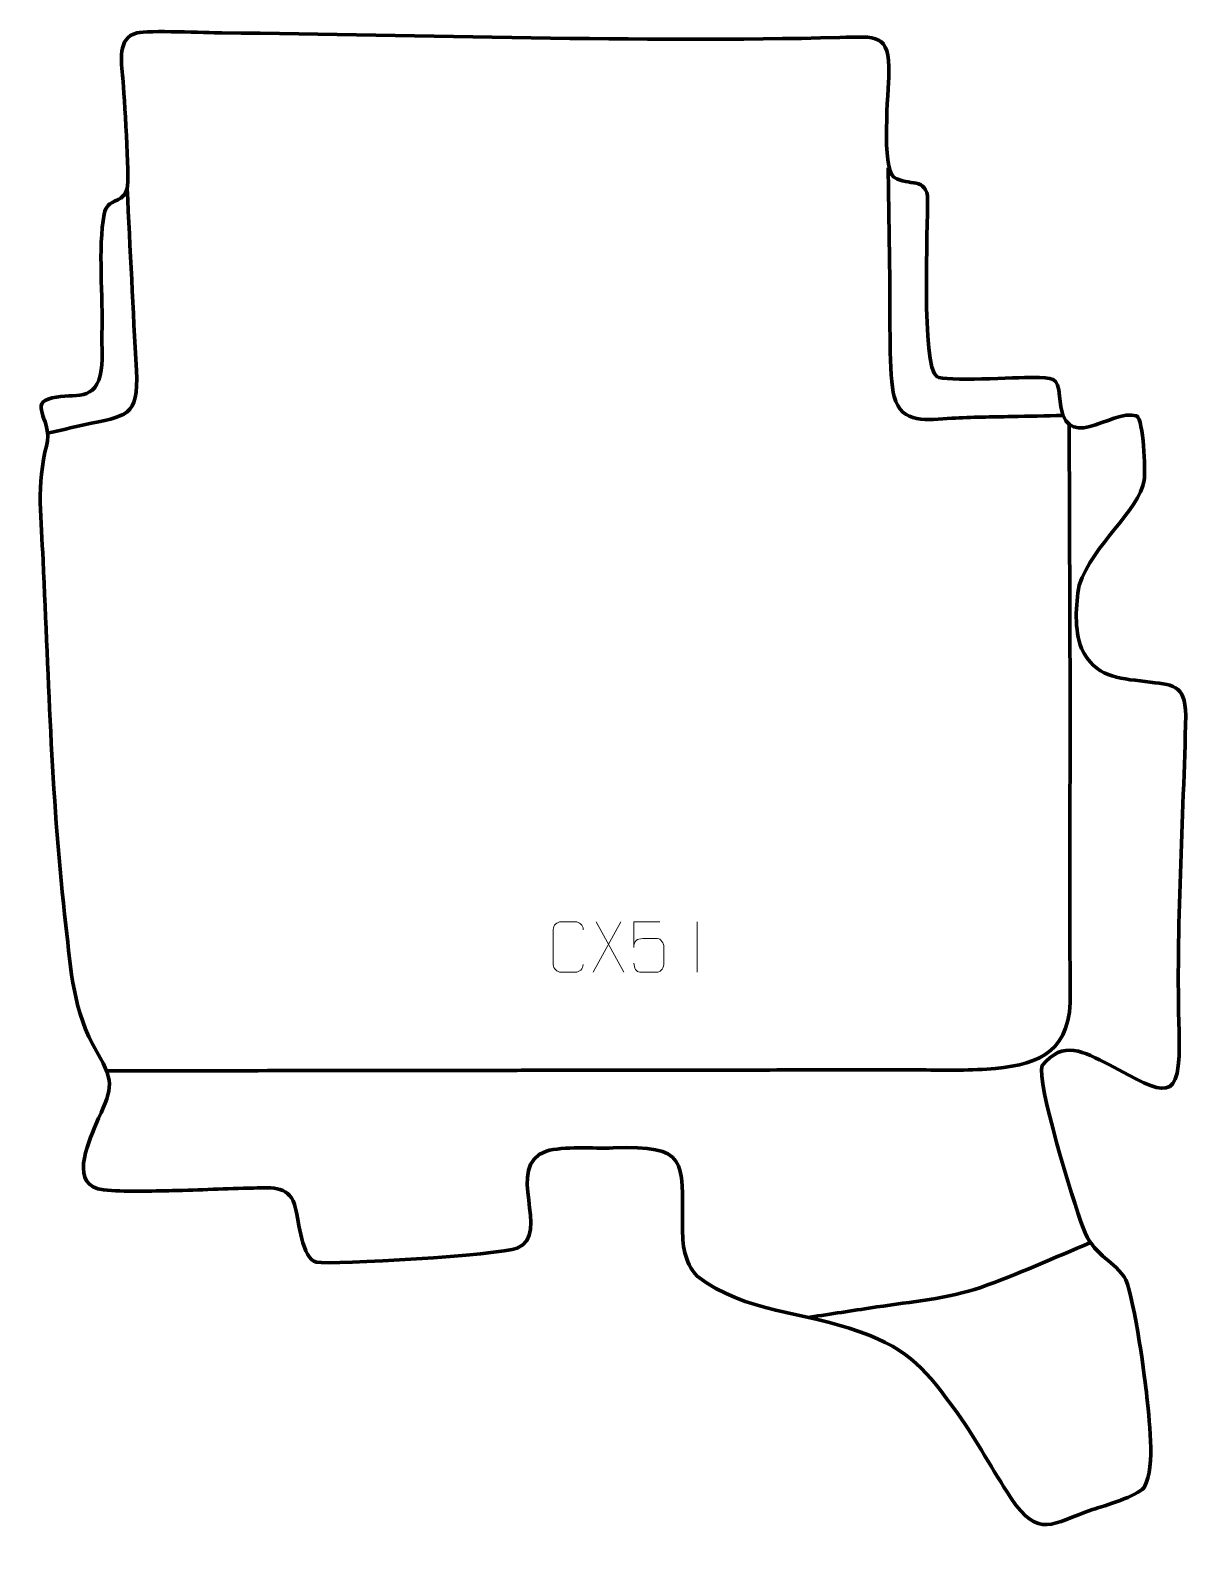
# Model space of a CAD drawing. Header units: millimetres. Extents: x -900 to -326, y 105 to 854.
import ezdxf

# ---------------------------------------------------------------- set-up
doc = ezdxf.new("R2010")
doc.units = ezdxf.units.MM
doc.header["$MEASUREMENT"] = 0
doc.layers.add('layer 2', color=7, linetype='Continuous')
doc.layers.add('layer 3', color=7, linetype='Continuous')

msp = doc.modelspace()

# ---------------------------------------------------------------- linework, layer by layer
at = {"layer": 'layer 2', "color": 142, "lineweight": 158}
for points, knots in [([(-473.8954, 785.6518), (-473.5983, 765.7263), (-473.3012, 745.8008), (-473.004, 725.8753), (-473.004, 725.8753), (-472.8414, 714.0268), (-473.5783, 681.6391), (-470.9728, 672.2755), (-470.9728, 672.2755), (-467.0197, 658.0692), (-454.421, 660.7965), (-442.2656, 661.4684), (-442.2656, 661.4684), (-432.5167, 662.0072), (-422.4368, 662.0554), (-412.6472, 662.271), (-412.6472, 662.271), (-404.1395, 662.4593), (-395.6318, 662.6476), (-387.1241, 662.8359)], [0, 0, 0, 0, 0.16666667, 0.16666667, 0.16666667, 0.16666667, 0.33333333, 0.33333333, 0.33333333, 0.33333333, 0.5, 0.5, 0.5, 0.5, 0.66666667, 0.66666667, 0.66666667, 0.66666667, 1, 1, 1, 1]), ([(-851.4734, 775.4135), (-849.9912, 745.3053), (-848.5088, 715.2754), (-846.8951, 685.171), (-846.8951, 685.171), (-845.6434, 661.8208), (-851.7783, 662.7445), (-872.912, 658.1468), (-872.912, 658.1468), (-878.9487, 656.8335), (-884.9456, 655.3857), (-890.9596, 653.9758)], [0, 0, 0, 0, 0.25, 0.25, 0.25, 0.25, 0.5, 0.5, 0.5, 0.5, 1, 1, 1, 1]), ([(-384.0631, 658.3428), (-384.0631, 658.3428), (-383.6101, 519.2913), (-383.6101, 519.2913), (-383.6101, 519.2913), (-383.6139, 470.0578), (-383.9213, 420.834), (-383.5453, 371.6002), (-383.5453, 371.6002), (-384.7808, 345.1956), (-401.5764, 340.3775), (-424.947, 338.6366), (-424.947, 338.6366), (-437.1425, 337.7282), (-449.6591, 338.2143), (-461.8965, 338.2728), (-461.8965, 338.2728), (-481.9224, 338.2465), (-501.9482, 338.2202), (-521.9741, 338.1939), (-521.9741, 338.1939), (-540.9987, 338.1689), (-560.0233, 338.1439), (-579.0479, 338.1189), (-579.0479, 338.1189), (-599.0737, 338.0926), (-619.0996, 338.0663), (-639.1255, 338.0399), (-639.1255, 338.0399), (-649.1384, 338.0268), (-659.1514, 338.0136), (-669.1643, 338.0005), (-669.1643, 338.0005), (-719.229, 337.9347), (-769.2937, 337.8689), (-819.3584, 337.8032), (-819.3584, 337.8032), (-833.3765, 337.7847), (-847.3946, 337.7663), (-861.4127, 337.7479)], [0, 0, 0, 0, 0.09090909, 0.09090909, 0.09090909, 0.09090909, 0.18181818, 0.18181818, 0.18181818, 0.18181818, 0.27272727, 0.27272727, 0.27272727, 0.27272727, 0.36363636, 0.36363636, 0.36363636, 0.36363636, 0.45454545, 0.45454545, 0.45454545, 0.45454545, 0.54545455, 0.54545455, 0.54545455, 0.54545455, 0.63636364, 0.63636364, 0.63636364, 0.63636364, 0.72727273, 0.72727273, 0.72727273, 0.72727273, 0.81818182, 0.81818182, 0.81818182, 0.81818182, 1, 1, 1, 1]), ([(-373.4217, 252.5511), (-391.0496, 245.3479), (-410.1385, 236.561), (-427.919, 230.3858), (-427.919, 230.3858), (-444.1481, 224.7495), (-462.5607, 223.2051), (-479.5427, 220.6488), (-479.5427, 220.6488), (-489.9191, 219.0606), (-500.2954, 217.4724), (-510.6718, 215.8842), (-510.6718, 215.8842), (-510.6718, 215.8842), (-513.6365, 215.4304), (-513.6365, 215.4304)], [0, 0, 0, 0, 0.2, 0.2, 0.2, 0.2, 0.4, 0.4, 0.4, 0.4, 0.6, 0.6, 0.6, 0.6, 1, 1, 1, 1])]:
    msp.add_open_spline(points, degree=3, knots=knots, dxfattribs=at)
at = {"layer": 'layer 3', "color": 242, "lineweight": 158}
msp.add_open_spline([(-881.8717, 409.853), (-879.3123, 387.6444), (-878.3729, 366.8569), (-866.4868, 347.1899), (-866.4868, 347.1899), (-856.8824, 330.6097), (-859.561, 328.4785), (-866.9445, 311.1616), (-866.9445, 311.1616), (-871.0898, 301.4394), (-880.4308, 280.5539), (-863.0797, 278.7336), (-863.0797, 278.7336), (-853.5921, 277.7383), (-838.6907, 278.1394), (-828.9586, 278.3527), (-828.9586, 278.3527), (-815.5912, 278.6455), (-802.1572, 279.4114), (-788.8271, 279.6072), (-788.8271, 279.6072), (-778.8863, 279.8291), (-770.5934, 281.0755), (-767.8753, 269.4263), (-767.8753, 269.4263), (-766.4776, 263.4357), (-764.6129, 244.4787), (-757.547, 242.81), (-757.547, 242.81), (-749.0687, 241.5147), (-666.877, 246.3225), (-657.9677, 249.8325), (-657.9677, 249.8325), (-640.5318, 256.7018), (-664.9961, 290.5326), (-643.4887, 297.9439), (-643.4887, 297.9439), (-635.101, 300.4227), (-620.0686, 299.1759), (-610.2701, 299.5196), (-610.2701, 299.5196), (-573.3122, 300.8157), (-575.9396, 293.8236), (-575.9054, 260.8284), (-575.9054, 260.8284), (-575.8956, 251.4395), (-575.291, 243.0679), (-568.6437, 235.8783), (-568.6437, 235.8783), (-544.5944, 217.611), (-515.7088, 218.4608), (-487.984, 208.366), (-487.984, 208.366), (-462.3631, 199.0372), (-455.1911, 189.3448), (-439.4878, 167.9595), (-439.4878, 167.9595), (-429.6531, 154.1388), (-422.2166, 139.8927), (-413.0498, 125.9843), (-413.0498, 125.9843), (-398.8788, 105.1621), (-392.8688, 113.3297), (-372.4637, 120.1503), (-372.4637, 120.1503), (-366.4578, 122.1578), (-350.5798, 126.5435), (-346.8792, 131.1677), (-346.8792, 131.1677), (-340.8881, 142.2263), (-344.6103, 165.6097), (-345.7751, 178.4136), (-345.7751, 178.4136), (-346.7233, 187.989), (-352.5885, 229.6669), (-356.8293, 235.6679), (-356.8293, 235.6679), (-363.3532, 244.8998), (-372.0444, 246.1176), (-377.1423, 259.88), (-377.1423, 259.88), (-382.1774, 273.4729), (-400.4467, 332.4707), (-397.4344, 340.4647), (-397.4344, 340.4647), (-386.9581, 353.1668), (-376.9506, 347.3098), (-364.4696, 340.832), (-364.4696, 340.832), (-336.3932, 326.26), (-328.339, 319.1362), (-329.5379, 357.2094), (-329.5379, 357.2094), (-331.1434, 408.2004), (-327.3515, 462.5201), (-326.1902, 514.0863), (-326.1902, 514.0863), (-326.6564, 530.0293), (-332.6593, 529.1069), (-346.3155, 530.8634), (-346.3155, 530.8634), (-360.0385, 532.5525), (-371.2435, 532.949), (-377.9282, 547.2528), (-377.9282, 547.2528), (-381.6087, 556.7375), (-380.8461, 568.6929), (-379.0919, 578.5959), (-379.0919, 578.5959), (-372.2332, 599.0849), (-349.4663, 615.1848), (-346.891, 630.7733), (-346.891, 630.7733), (-346.0804, 635.6796), (-347.1472, 660.3668), (-350.606, 662.6032), (-350.606, 662.6032), (-363.3712, 666.6779), (-387.1808, 641.2071), (-388.8419, 672.3539), (-388.8419, 672.3539), (-389.5615, 682.1352), (-392.1989, 681.4759), (-402.1377, 681.6986), (-402.1377, 681.6986), (-409.7296, 681.7186), (-445.844, 679.5751), (-449.8111, 682.0927), (-449.8111, 682.0927), (-457.5161, 686.9826), (-454.1343, 758.1831), (-454.3001, 769.7159), (-454.3001, 769.7159), (-454.4703, 781.546), (-463.6687, 776.1903), (-471.0471, 781.0556), (-471.0471, 781.0556), (-477.3084, 785.1843), (-473.7158, 824.161), (-473.5371, 832.2582), (-473.5371, 832.2582), (-473.0927, 852.503), (-479.651, 850.7582), (-497.9355, 850.2861), (-497.9355, 850.2861), (-598.677, 847.6849), (-703.334, 851.691), (-804.4281, 852.5712), (-804.4281, 852.5712), (-812.33, 852.6506), (-841.1383, 853.9123), (-846.5181, 852.5926), (-846.5181, 852.5926), (-856.5809, 850.1241), (-854.3058, 838.3122), (-853.6049, 830.0736), (-853.6049, 830.0736), (-852.9532, 822.2378), (-850.1936, 780.5731), (-851.4734, 775.4135), (-851.4734, 775.4135), (-853.4259, 767.5425), (-861.4198, 770.9869), (-862.926, 762.6676), (-862.926, 762.6676), (-865.9968, 745.7064), (-863.4268, 721.5771), (-864.0119, 703.3822), (-864.0119, 703.3822), (-864.2198, 696.9163), (-863.116, 689.6076), (-864.8207, 682.7032), (-864.8207, 682.7032), (-868.3009, 668.6079), (-879.6176, 674.7279), (-890.7, 670.9063), (-890.7, 670.9063), (-899.5958, 667.8388), (-888.4525, 659.5349), (-891.3817, 648.2993), (-891.3817, 648.2993), (-896.5726, 628.3889), (-894.1041, 611.0539), (-893.1678, 590.9256), (-893.1678, 590.9256), (-890.387, 531.1298), (-888.877, 469.1309), (-881.8717, 409.853)], degree=3, knots=[0, 0, 0, 0, 0.02083333, 0.02083333, 0.02083333, 0.02083333, 0.04166667, 0.04166667, 0.04166667, 0.04166667, 0.0625, 0.0625, 0.0625, 0.0625, 0.08333333, 0.08333333, 0.08333333, 0.08333333, 0.10416667, 0.10416667, 0.10416667, 0.10416667, 0.125, 0.125, 0.125, 0.125, 0.14583333, 0.14583333, 0.14583333, 0.14583333, 0.16666667, 0.16666667, 0.16666667, 0.16666667, 0.1875, 0.1875, 0.1875, 0.1875, 0.20833333, 0.20833333, 0.20833333, 0.20833333, 0.22916667, 0.22916667, 0.22916667, 0.22916667, 0.25, 0.25, 0.25, 0.25, 0.27083333, 0.27083333, 0.27083333, 0.27083333, 0.29166667, 0.29166667, 0.29166667, 0.29166667, 0.3125, 0.3125, 0.3125, 0.3125, 0.33333333, 0.33333333, 0.33333333, 0.33333333, 0.35416667, 0.35416667, 0.35416667, 0.35416667, 0.375, 0.375, 0.375, 0.375, 0.39583333, 0.39583333, 0.39583333, 0.39583333, 0.41666667, 0.41666667, 0.41666667, 0.41666667, 0.4375, 0.4375, 0.4375, 0.4375, 0.45833333, 0.45833333, 0.45833333, 0.45833333, 0.47916667, 0.47916667, 0.47916667, 0.47916667, 0.5, 0.5, 0.5, 0.5, 0.52083333, 0.52083333, 0.52083333, 0.52083333, 0.54166667, 0.54166667, 0.54166667, 0.54166667, 0.5625, 0.5625, 0.5625, 0.5625, 0.58333333, 0.58333333, 0.58333333, 0.58333333, 0.60416667, 0.60416667, 0.60416667, 0.60416667, 0.625, 0.625, 0.625, 0.625, 0.64583333, 0.64583333, 0.64583333, 0.64583333, 0.66666667, 0.66666667, 0.66666667, 0.66666667, 0.6875, 0.6875, 0.6875, 0.6875, 0.70833333, 0.70833333, 0.70833333, 0.70833333, 0.72916667, 0.72916667, 0.72916667, 0.72916667, 0.75, 0.75, 0.75, 0.75, 0.77083333, 0.77083333, 0.77083333, 0.77083333, 0.79166667, 0.79166667, 0.79166667, 0.79166667, 0.8125, 0.8125, 0.8125, 0.8125, 0.83333333, 0.83333333, 0.83333333, 0.83333333, 0.85416667, 0.85416667, 0.85416667, 0.85416667, 0.875, 0.875, 0.875, 0.875, 0.89583333, 0.89583333, 0.89583333, 0.89583333, 0.91666667, 0.91666667, 0.91666667, 0.91666667, 0.9375, 0.9375, 0.9375, 0.9375, 0.95833333, 0.95833333, 0.95833333, 0.95833333, 1, 1, 1, 1], dxfattribs=at)
at = {"layer": 'layer 3', "color": 250, "lineweight": 9}
for points, knots in [([(-625.1976, 390.527), (-625.3374, 388.2036), (-627.0146, 386.724), (-629.1623, 386.7132), (-629.1623, 386.7132), (-631.4942, 386.7136), (-633.8261, 386.7136), (-636.1576, 386.7132), (-636.1576, 386.7132), (-638.0826, 386.6078), (-640.0547, 388.4923), (-640.0435, 390.5096), (-640.0435, 390.5096), (-640.0431, 396.2797), (-640.0431, 402.0494), (-640.0435, 407.8187), (-640.0435, 407.8187), (-640.0393, 409.9568), (-638.2926, 411.676), (-636.1402, 411.6625), (-636.1402, 411.6625), (-633.8145, 411.6625), (-631.4884, 411.6625), (-629.1623, 411.6625), (-629.1623, 411.6625), (-627.2157, 411.698), (-625.2243, 410.2065), (-625.1976, 407.7689)], [0, 0, 0, 0, 0.125, 0.125, 0.125, 0.125, 0.25, 0.25, 0.25, 0.25, 0.375, 0.375, 0.375, 0.375, 0.5, 0.5, 0.5, 0.5, 0.625, 0.625, 0.625, 0.625, 0.75, 0.75, 0.75, 0.75, 1, 1, 1, 1]), ([(-587.2265, 411.6408), (-587.2265, 411.6408), (-600.0782, 411.6408), (-600.0782, 411.6408), (-600.0782, 411.6408), (-600.0779, 407.4102), (-600.0779, 403.1793), (-600.0782, 398.9481), (-600.0782, 398.9481), (-600.0785, 402.2582), (-598.4475, 403.33), (-595.6355, 403.3905), (-595.6355, 403.3905), (-593.1959, 403.3908), (-590.7564, 403.3908), (-588.3172, 403.3905), (-588.3172, 403.3905), (-586.6674, 403.3973), (-585.1925, 401.0168), (-585.164, 398.9481), (-585.164, 398.9481), (-585.1643, 396.3608), (-585.1643, 393.7732), (-585.164, 391.1855), (-585.164, 391.1855), (-585.1178, 389.2261), (-586.6172, 386.7898), (-588.2431, 386.7313), (-588.2431, 386.7313), (-590.1996, 386.7316), (-595.0946, 386.7316), (-597.0516, 386.7313), (-597.0516, 386.7313), (-598.8971, 386.7225), (-600.0042, 388.6873), (-600.025, 391.2384)], [0, 0, 0, 0, 0.1, 0.1, 0.1, 0.1, 0.2, 0.2, 0.2, 0.2, 0.3, 0.3, 0.3, 0.3, 0.4, 0.4, 0.4, 0.4, 0.5, 0.5, 0.5, 0.5, 0.6, 0.6, 0.6, 0.6, 0.7, 0.7, 0.7, 0.7, 0.8, 0.8, 0.8, 0.8, 1, 1, 1, 1])]:
    msp.add_open_spline(points, degree=3, knots=knots, dxfattribs=at)
for points in [[(-606.4776, 411.6628), (-606.4776, 411.6628), (-620.2182, 386.767), (-620.2182, 386.767)], [(-618.7636, 411.6628), (-618.7636, 411.6628), (-605.023, 386.7093), (-605.023, 386.7093)], [(-568.6206, 411.6731), (-568.6206, 411.6731), (-568.6206, 386.699), (-568.6206, 386.699)]]:
    msp.add_open_spline(points, degree=3, dxfattribs=at)

doc.saveas('drawing.dxf')
